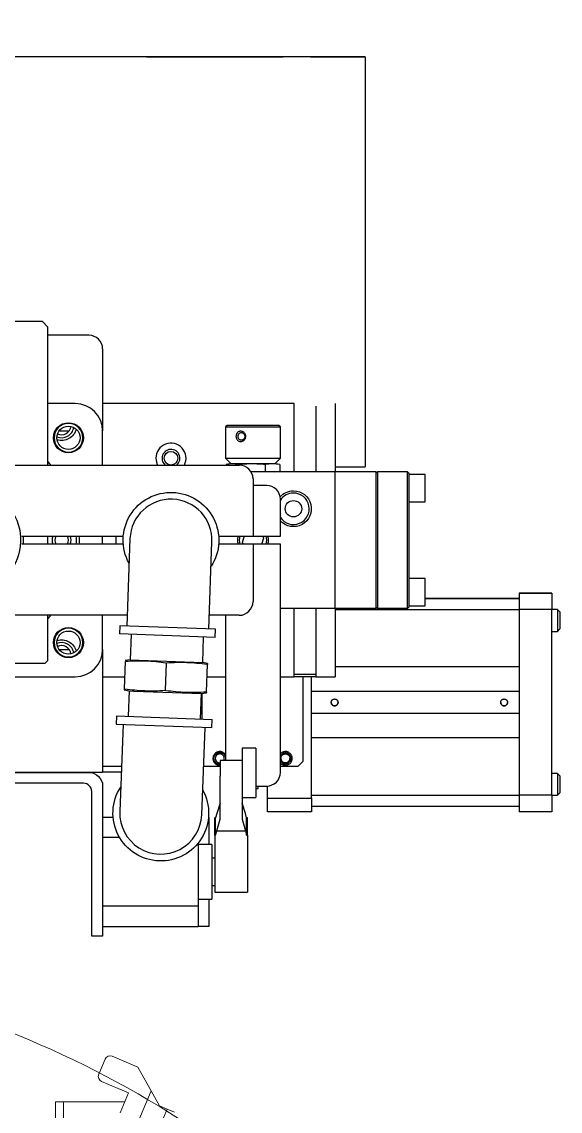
# Model space of a CAD drawing. Header units: millimetres. Extents: x 10462777 to 22643323, y 453826 to 1389191.
# Drawn here: x 11299481.2 to 11299678.1, y 597193.7 to 597592.6 of the extents above; entities that cross this region are included whole.
import ezdxf

# ---------------------------------------------------------------- set-up
doc = ezdxf.new("R2010")
doc.units = ezdxf.units.MM
doc.header["$LTSCALE"] = 200
doc.header["$MEASUREMENT"] = 0
for name, pattern in [('CENTER', [2, 1.25, -0.25, 0.25, -0.25]), ('CENTER2', [1.125, 0.75, -0.125, 0.125, -0.125]), ('PHANTOM', [2.5, 1.25, -0.25, 0.25, -0.25, 0.25, -0.25])]:
    doc.linetypes.add(name, pattern=pattern)
doc.layers.get('0').update_dxf_attribs({"linetype": 'CONTINUOUS'})
doc.layers.add('203', color=7, linetype='CONTINUOUS', true_color=0xffffff)
doc.layers.add('205', color=4, linetype='CONTINUOUS')
doc.layers.add('DV1_DEFAULT', color=7, linetype='CONTINUOUS')
doc.layers.add('LAYOUT', color=8, linetype='CONTINUOUS', lineweight=25)

# ---------------------------------------------------------------- blocks, each defined once
blk = doc.blocks.new('r710ic')
at = {"layer": 'DV1_DEFAULT', "color": 7, "linetype": 'Continuous', "lineweight": 0}
for p, q in [((272357.37, 104079.88), (272335.87, 104079.88)), ((272357.37, 104076.88), (272357.37, 104079.88)), ((272357.37, 104076.88), (272335.87, 104076.88)), ((272357.37, 104054.56), (272357.37, 104076.88)), ((272373.04, 104061.72), (272367.52, 104064.05)), ((272360.74, 104053.14), (272364.9, 104062.98)), ((272353.37, 104056.25), (272360.74, 104053.14)), ((272374.11, 104059.1), (272370.17, 104049.76)), ((272361.48, 104044.89), (272339.37, 104054.22)), ((272370.17, 104049.76), (272361.48, 104044.89)), ((272355.95, 104041.8), (272361.48, 104044.89)), ((272351.56, 104040.4), (272354.79, 104039.04)), ((272354.79, 104039.04), (272355.95, 104041.8)), ((272354.79, 104039.04), (272353.62, 104036.28))]:
    blk.add_line(p, q, dxfattribs=at)
at = {"layer": 'DV1_DEFAULT', "color": 3, "linetype": 'CENTER2', "lineweight": 0}
blk.add_circle((272041.37, 104232.63), 367.64, dxfattribs=at)
at = {"layer": 'DV1_DEFAULT', "color": 7, "linetype": 'Continuous', "lineweight": 0}
for centre, start, end in [((272366.74, 104062.21), 67.1146, 157.1146), ((272372.27, 104059.87), 337.1146, 67.1146)]:
    blk.add_arc(centre, 2, start, end, dxfattribs=at)
at = {"layer": 'LAYOUT', "color": 3}
blk.add_circle((272041.37, 104232.63), 2050.12, dxfattribs=at)
blk = doc.blocks.new('A$C7DA30AB0')
at = {"layer": 'LAYOUT', "color": 6, "linetype": 'PHANTOM'}
blk.add_circle((3030.45, 3025.99, 0), 2693.02, dxfattribs=at)

msp = doc.modelspace()

# ---------------------------------------------------------------- linework, layer by layer
at = {"layer": '203', "color": 252, "linetype": 'CENTER'}
for p, q in [((11299586.8212, 597579.66263, 0), (11299226.81609, 597579.66263, 0)), ((11299226.81609, 597579.66232, 0), (11299586.8212, 597579.66232, 0)), ((11299606.82149, 597579.66235, 0), (11299606.82149, 597579.6626, 0)), ((11299606.82149, 597579.66235, 0), (11299606.82149, 597429.66022, 0)), ((11299675.13763, 597383.38962, 0), (11299663.13746, 597383.38962, 0)), ((11299663.13746, 597383.38962, 0), (11299663.13746, 597383.38951, 0)), ((11299663.13746, 597383.38951, 0), (11299675.13763, 597383.38951, 0)), ((11299663.13746, 597383.38951, 0), (11299663.13746, 597377.39309, 0)), ((11299675.13763, 597383.38951, 0), (11299675.13763, 597383.38962, 0)), ((11299675.13763, 597383.38951, 0), (11299675.13763, 597377.39309, 0)), ((11299628.78735, 597381.38959, 0), (11299663.13746, 597381.38959, 0)), ((11299663.13746, 597381.38954, 0), (11299628.78735, 597381.38954, 0)), ((11299663.13746, 597381.38952, 0), (11299628.78735, 597381.38952, 0)), ((11299628.78735, 597381.38948, 0), (11299663.13746, 597381.38948, 0)), ((11299595.78744, 597377.38942, 0), (11299663.13746, 597377.38942, 0)), ((11299675.13763, 597377.39309, 0), (11299663.13746, 597377.39309, 0)), ((11299663.13746, 597377.39309, 0), (11299663.13746, 597309.38478, 0)), ((11299677.13766, 597377.38952, 0), (11299675.13719, 597377.38952, 0)), ((11299677.13766, 597377.38943, 0), (11299675.13719, 597377.38943, 0)), ((11299675.13763, 597309.38478, 0), (11299675.13763, 597377.39309, 0)), ((11299678.13767, 597376.38951, 0), (11299677.13766, 597377.38952, 0)), ((11299678.13767, 597376.38942, 0), (11299677.13766, 597377.38943, 0)), ((11299677.13766, 597377.38943, 0), (11299677.13766, 597369.38958, 0)), ((11299678.13767, 597370.38953, 0), (11299678.13767, 597376.38942, 0)), ((11299675.13719, 597369.38932, 0), (11299677.13766, 597369.38932, 0)), ((11299677.13766, 597369.38932, 0), (11299678.13767, 597370.38933, 0)), ((11299677.13766, 597369.38958, 0), (11299677.13766, 597369.38957, 0)), ((11299663.13746, 597356.38912, 0), (11299595.78744, 597356.38912, 0)), ((11299584.13634, 597321.88863, 0), (11299584.13634, 597352.7765, 0)), ((11299587.13638, 597308.38844, 0), (11299587.13638, 597352.77563, 0)), ((11299663.13746, 597347.389, 0), (11299587.13638, 597347.389, 0)), ((11299663.13746, 597347.389, 0), (11299587.13638, 597347.389, 0)), ((11299547.13581, 597337.30969, 0), (11299547.13581, 597346.64153, 0)), ((11299596.88652, 597343.38869, 0.00033), (11299596.88652, 597343.38895, 0.00033)), ((11299658.8874, 597343.38869, 0.00033), (11299658.8874, 597343.38895, 0.00033)), ((11299663.13746, 597339.38888, 0), (11299587.13638, 597339.38888, 0)), ((11299663.13746, 597330.38876, 0), (11299587.13638, 597330.38876, 0)), ((11299663.13746, 597330.38875, 0), (11299587.13638, 597330.38875, 0)), ((11299575.98622, 597322.88866, 0.0003), (11299575.98622, 597322.8884, 0.0003)), ((11299579.63627, 597322.8884, 0.0003), (11299579.63627, 597322.88865, 0.0003)), ((11299580.13628, 597322.8884, 0.0003), (11299580.13628, 597322.88864, 0.0003)), ((11299517.69039, 597319.88857, 0), (11299510.78579, 597319.88857, 0)), ((11299553.787, 597319.8886, 0), (11299547.71223, 597319.8886, 0)), ((11299582.13631, 597319.8886, 0), (11299575.78645, 597319.8886, 0)), ((11299582.13631, 597319.8886, 0), (11299584.13634, 597321.88863, 0)), ((11299517.61602, 597317.88862, 0), (11299510.78529, 597317.88862, 0)), ((11299677.13766, 597317.38858, 0), (11299675.13719, 597317.38858, 0)), ((11299678.13767, 597316.38857, 0), (11299677.13766, 597317.38858, 0)), ((11299677.13766, 597317.38858, 0), (11299677.13766, 597309.38873, 0)), ((11299678.13767, 597310.38868, 0), (11299678.13767, 597316.38857, 0)), ((11299567.6361, 597311.88851, 0), (11299567.6361, 597312.77614, 0)), ((11299571.13615, 597308.38844, 0), (11299571.13615, 597312.78849, 0)), ((11299571.13615, 597308.38844, 0), (11299587.13638, 597308.38844, 0)), ((11299571.13615, 597303.38837, 0), (11299571.13615, 597308.38844, 0)), ((11299587.13638, 597309.38846, 0), (11299663.13746, 597309.38846, 0)), ((11299587.13638, 597308.38844, 0), (11299587.13638, 597303.38837, 0)), ((11299675.13763, 597309.38478, 0), (11299663.13746, 597309.38478, 0)), ((11299663.13746, 597309.38478, 0), (11299663.13746, 597303.38838, 0)), ((11299675.13719, 597309.38847, 0), (11299677.13766, 597309.38847, 0)), ((11299675.13763, 597309.38478, 0), (11299675.13763, 597303.38838, 0)), ((11299677.13766, 597309.38847, 0), (11299678.13767, 597310.38848, 0)), ((11299677.13766, 597309.38873, 0), (11299677.13766, 597309.38872, 0)), ((11299587.13638, 597303.38837, 0), (11299571.13615, 597303.38837, 0)), ((11299587.13638, 597305.3884, 0), (11299663.13746, 597305.3884, 0)), ((11299675.13763, 597303.38838, 0), (11299663.13746, 597303.38838, 0))]:
    msp.add_line(p, q, dxfattribs=at)
at = {"layer": '203', "color": 252, "linetype": 'CENTER', "extrusion": (-1.85247e-22, -1.51265e-06, 1)}
for centre, radius in [((11299595.6365, 597343.38869, -0.90324), 1.25002), ((11299657.63738, 597343.38869, -0.90324), 1.25002), ((11299577.63624, 597322.8884, -0.90324), 1.65002)]:
    msp.add_circle(centre, radius, dxfattribs=at)
for centre, radius, start, end in [((11299595.6365, 597343.38869, -0.90324), 1.25002, 179.9885783, 0), ((11299657.63738, 597343.38869, -0.90324), 1.25002, 179.9885783, 0), ((11299553.6359, 597322.8884, -0.90324), 2.50004, 30.6611091, 273.4598816), ((11299553.6359, 597322.8884, -0.90324), 2.50004, 179.9944225, 273.4595377), ((11299553.6359, 597322.8884, -0.90324), 1.65002, 332.5802129, 270), ((11299553.6359, 597322.8884, -0.90324), 1.65002, 179.9853051, 275.2374551), ((11299553.6359, 597322.8884, -0.90324), 1.65002, 332.5749043, 0.0034356), ((11299577.63624, 597322.8884, -0.90324), 2.50004, 222.2848186, 0.005767), ((11299577.63624, 597322.8884, -0.90324), 2.50004, 222.2845518, 0), ((11299577.63624, 597322.8884, -0.90324), 2.00003, 202.3694357, 0.0073139), ((11299577.63624, 597322.8884, -0.90324), 2.00003, 202.3698567, 0), ((11299577.63624, 597322.8884, -0.90324), 2.00003, 0.006893, 157.6116829), ((11299577.63624, 597322.8884, -0.90324), 2.50004, 0.0053461, 137.7015429), ((11299577.63624, 597322.8884, -0.90324), 1.65002, 180, 0.0087548), ((11299553.6359, 597322.8884, -0.90324), 1.65002, 270, 275.2430845)]:
    msp.add_arc(centre, radius, start, end, dxfattribs=at)
at = {"layer": '203', "color": 252, "linetype": 'CENTER', "extrusion": (1.85247e-22, 1.51265e-06, -1)}
for start, end in [(270, 200.6938683), (265.9778364, 270)]:
    msp.add_arc((-11299553.6359, 597322.8884, 0.90324), 2.15003, start, end, dxfattribs=at)
at = {"layer": '203', "color": 252, "linetype": 'CENTER'}
for centre, major_axis, start_param, end_param in [((11299586.8212, 597579.6626, 0), (-20.00028, 0), 3.141592654, 4.71238898), ((11299586.8212, 597579.66235, 0), (-20.00028, 0), 1.570796327, 3.141592654), ((11299586.8212, 597429.66022, 0), (-20.00028, 0), 2.035653908, 3.141592654), ((11299561.13601, 597311.88851, 0), (-6.50009, 0), 2.624703649, 3.143346796)]:
    msp.add_ellipse(centre, major_axis=major_axis, ratio=0.000001513, start_param=start_param, end_param=end_param, dxfattribs=at)
at = {"layer": '205', "color": 252, "linetype": 'Continuous'}
for p, q in [((11299488.78564, 597482.77848, 0), (11299192.78143, 597482.77848, 0)), ((11299490.78566, 597480.77845, 0), (11299488.78564, 597482.77848, 0)), ((11299490.78566, 597430.27736, 0), (11299490.78566, 597480.77845, 0)), ((11299505.78588, 597477.7784, 0), (11299490.78098, 597477.7784, 0)), ((11299510.78595, 597472.77833, 0), (11299510.78595, 597442.77572, 0)), ((11299500.78581, 597452.77805, 0), (11299490.78441, 597452.77805, 0)), ((11299580.78694, 597452.77805, 0), (11299510.78095, 597452.77805, 0)), ((11299580.78694, 597427.77613, 0), (11299580.78694, 597452.77805, 0)), ((11299588.78706, 597451.77804, 0), (11299588.78706, 597427.77688, 0)), ((11299595.78716, 597452.77805, 0), (11299595.78716, 597427.77613, 0)), ((11299494.84978, 597442.77791, 0), (11299498.53577, 597442.77791, 0)), ((11299510.78595, 597430.27648, 0), (11299510.78595, 597442.77791, 0)), ((11299556.28659, 597444.77794, 0), (11299555.78659, 597444.27793, 0)), ((11299555.78659, 597444.27793, 0), (11299555.78659, 597432.77777, 0)), ((11299555.78659, 597444.27793, 0), (11299561.26027, 597444.27793, 0)), ((11299561.4866, 597444.77794, 0), (11299556.28659, 597444.77794, 0)), ((11299561.26027, 597444.27793, 0), (11299575.78687, 597444.27793, 0)), ((11299575.28686, 597444.77794, 0), (11299561.4866, 597444.77794, 0)), ((11299575.78687, 597444.27793, 0), (11299575.28686, 597444.77794, 0)), ((11299575.78687, 597432.77777, 0), (11299575.78687, 597444.27793, 0)), ((11299555.78659, 597432.77777, 0), (11299557.78662, 597430.77774, 0)), ((11299555.78659, 597432.77777, 0), (11299575.78687, 597432.77777, 0)), ((11299557.78662, 597430.77774, 0), (11299555.98666, 597430.46036, 0)), ((11299573.78684, 597430.77774, 0), (11299557.78662, 597430.77774, 0)), ((11299569.39745, 597430.77774, 0), (11299557.78662, 597430.77774, 0)), ((11299573.78684, 597430.77774, 0), (11299569.39745, 597430.77774, 0)), ((11299573.78684, 597430.77774, 0), (11299575.78687, 597432.77777, 0)), ((11299575.5868, 597430.46036, 0), (11299573.78684, 597430.77774, 0)), ((11299430.78481, 597430.27773, 0), (11299560.78666, 597430.27773, 0)), ((11299555.98666, 597430.45771, 0), (11299555.98666, 597430.27772, 0)), ((11299560.41655, 597430.45771, 0), (11299560.41655, 597430.27772, 0)), ((11299595.78716, 597427.77769, 0), (11299565.11672, 597427.77769, 0)), ((11299570.21661, 597430.45771, 0), (11299570.21661, 597428.09772, 0)), ((11299573.78684, 597427.77769, 0), (11299575.5868, 597428.09508, 0)), ((11299575.5868, 597430.45771, 0), (11299575.5868, 597428.09772, 0)), ((11299610.78737, 597427.77769, 0), (11299595.78716, 597427.77769, 0)), ((11299595.78716, 597377.77698, 0), (11299595.78716, 597427.77769, 0)), ((11299610.78737, 597377.77698, 0), (11299610.78737, 597427.77769, 0)), ((11299611.28738, 597427.77769, 0), (11299610.78737, 597427.27769, 0)), ((11299611.28738, 597427.77769, 0), (11299611.28738, 597377.77698, 0)), ((11299622.28753, 597427.77769, 0), (11299611.28738, 597427.77769, 0)), ((11299622.28753, 597377.77698, 0), (11299622.28753, 597427.77769, 0)), ((11299622.28753, 597427.77769, 0), (11299622.78754, 597427.27769, 0)), ((11299622.78754, 597427.27769, 0), (11299622.78754, 597378.27699, 0)), ((11299628.78762, 597426.77768, 0), (11299622.78754, 597426.77768, 0)), ((11299628.78762, 597416.77754, 0), (11299628.78762, 597426.77768, 0)), ((11299570.7868, 597422.77762, 0), (11299565.7861, 597422.77762, 0)), ((11299565.78673, 597425.27766, 0), (11299565.78673, 597404.27736, 0)), ((11299575.78687, 597404.27736, 0), (11299575.78687, 597417.77755, 0)), ((11299622.78754, 597416.77754, 0), (11299628.78762, 597416.77754, 0)), ((11299481.23058, 597404.27736, 0), (11299518.35028, 597404.27736, 0)), ((11299490.78566, 597401.27907, 0), (11299490.78566, 597404.27764, 0)), ((11299510.78595, 597401.27732, 0), (11299510.78595, 597404.27611, 0)), ((11299515.78602, 597401.2781, 0), (11299515.78602, 597404.27658, 0)), ((11299520.79647, 597403.33524, 0), (11299519.60628, 597371.35693, 0)), ((11299553.22215, 597404.27736, 0), (11299565.78673, 597404.27736, 0)), ((11299562.58998, 597404.27732, 0), (11299561.84064, 597401.90433, 0)), ((11299565.78631, 597404.27736, 0), (11299575.78687, 597404.27736, 0)), ((11299568.98347, 597401.27736, 0), (11299569.73282, 597403.65035, 0)), ((11299569.73282, 597403.65035, 0), (11299569.15877, 597404.27736, 0)), ((11299518.35028, 597401.27732, 0), (11299481.23058, 597401.27732, 0)), ((11299549.58595, 597370.24112, 0), (11299550.77614, 597402.21944, 0)), ((11299565.78673, 597401.27732, 0), (11299553.22215, 597401.27732, 0)), ((11299561.84064, 597401.90433, 0), (11299562.41468, 597401.27731, 0)), ((11299575.78687, 597401.27732, 0), (11299565.78631, 597401.27732, 0)), ((11299565.78673, 597401.27732, 0), (11299565.78673, 597380.27702, 0)), ((11299575.78687, 597317.77613, 0), (11299575.78687, 597401.27732, 0)), ((11299628.78762, 597388.77714, 0), (11299622.78754, 597388.77714, 0)), ((11299628.78762, 597378.777, 0), (11299628.78762, 597388.77714, 0)), ((11299622.78754, 597378.777, 0), (11299628.78762, 597378.777, 0)), ((11299519.75076, 597375.27695, 0), (11299474.77419, 597375.27695, 0)), ((11299490.78566, 597358.77671, 0), (11299490.78566, 597375.27745, 0)), ((11299510.78595, 597362.77677, 0), (11299510.78595, 597375.27695, 0)), ((11299560.78666, 597375.27695, 0), (11299549.77306, 597375.27695, 0)), ((11299555.78659, 597375.27664, 0), (11299555.78659, 597322.12901, 0)), ((11299595.78716, 597377.77698, 0), (11299575.78562, 597377.77698, 0)), ((11299580.78694, 597352.77663, 0), (11299580.78694, 597377.77698, 0)), ((11299588.78706, 597377.7778, 0), (11299588.78706, 597353.77664, 0)), ((11299610.78737, 597377.77698, 0), (11299595.78716, 597377.77698, 0)), ((11299595.78716, 597377.77698, 0), (11299595.78716, 597352.77663, 0)), ((11299611.28738, 597377.77698, 0), (11299610.78737, 597378.27699, 0)), ((11299622.28753, 597377.77698, 0), (11299611.28738, 597377.77698, 0)), ((11299622.28753, 597377.77698, 0), (11299622.78754, 597378.27699, 0)), ((11299517.10797, 597371.44991, 0), (11299516.99639, 597368.45195, 0)), ((11299552.08425, 597370.14814, 0), (11299517.10797, 597371.44991, 0)), ((11299551.97267, 597367.15017, 0), (11299516.99639, 597368.45195, 0)), ((11299521.2435, 597368.29374, 0), (11299520.89781, 597359.00548, 0)), ((11299547.37985, 597358.01985, 0), (11299547.72555, 597367.30811, 0)), ((11299551.97267, 597367.15017, 0), (11299552.08425, 597370.14814, 0)), ((11299494.84978, 597362.77677, 0), (11299498.53577, 597362.77677, 0)), ((11299510.78595, 597362.77763, 0), (11299510.78595, 597317.77613, 0)), ((11299489.78565, 597357.7767, 0), (11299490.78566, 597358.77671, 0)), ((11299520.89781, 597359.00548, 0), (11299519.06927, 597358.75277, 0)), ((11299520.89781, 597359.00548, 0), (11299547.37985, 597358.01985, 0)), ((11299473.51015, 597357.7767, 0), (11299489.78565, 597357.7767, 0)), ((11299518.75083, 597348.37252, 0), (11299519.12276, 597358.36574, 0)), ((11299519.12276, 597358.36574, 0), (11299519.24556, 597358.36117, 0)), ((11299533.74066, 597347.81461, 0), (11299534.1126, 597357.80784, 0)), ((11299533.9898, 597357.81241, 0), (11299534.1126, 597357.80784, 0)), ((11299534.1126, 597357.80784, 0), (11299534.23539, 597357.80327, 0)), ((11299549.18454, 597357.63192, 0), (11299547.37985, 597358.01985, 0)), ((11299548.73049, 597347.25671, 0), (11299549.10243, 597357.24993, 0)), ((11299548.97963, 597357.2545, 0), (11299549.10243, 597357.24993, 0)), ((11299549.11719, 597357.6464, 0), (11299549.10243, 597357.24993, 0)), ((11299473.93417, 597352.77663, 0), (11299500.78581, 597352.77663, 0)), ((11299510.78095, 597352.77663, 0), (11299518.91106, 597352.77663, 0)), ((11299548.93399, 597352.77663, 0), (11299555.78159, 597352.77663, 0)), ((11299575.78437, 597352.77663, 0), (11299580.78694, 597352.77663, 0)), ((11299580.78694, 597353.77664, 0), (11299588.78706, 597353.77664, 0)), ((11299588.78706, 597352.77663, 0), (11299580.78694, 597352.77663, 0)), ((11299588.78706, 597353.77664, 0), (11299588.78706, 597352.77663, 0)), ((11299588.78706, 597352.77663, 0), (11299595.78716, 597352.77663, 0)), ((11299518.66871, 597347.99053, 0), (11299520.47341, 597347.6026, 0)), ((11299518.73607, 597347.97605, 0), (11299518.75083, 597348.37252, 0)), ((11299518.87362, 597348.36795, 0), (11299518.75083, 597348.37252, 0)), ((11299520.47341, 597347.6026, 0), (11299520.12771, 597338.31434, 0)), ((11299520.47341, 597347.6026, 0), (11299522.24654, 597347.5366, 0)), ((11299522.24654, 597347.5366, 0), (11299546.95545, 597346.61697, 0)), ((11299533.74066, 597347.81461, 0), (11299533.61786, 597347.81918, 0)), ((11299533.86346, 597347.81004, 0), (11299533.74066, 597347.81461, 0)), ((11299546.95545, 597346.61697, 0), (11299548.78398, 597346.86968, 0)), ((11299548.73049, 597347.25671, 0), (11299548.6077, 597347.26128, 0)), ((11299546.60975, 597337.32871, 0), (11299546.95545, 597346.61697, 0)), ((11299515.88058, 597338.47228, 0), (11299515.769, 597335.47431, 0)), ((11299515.769, 597335.47431, 0), (11299550.74528, 597334.17254, 0)), ((11299515.88058, 597338.47228, 0), (11299550.85687, 597337.1705, 0)), ((11299518.26731, 597335.38133, 0), (11299517.07712, 597303.40301, 0)), ((11299550.74528, 597334.17254, 0), (11299550.85687, 597337.1705, 0)), ((11299547.05679, 597302.28721, 0), (11299548.24698, 597334.26552, 0)), ((11299566.78674, 597326.62857, 0), (11299561.78667, 597326.62857, 0)), ((11299561.78667, 597326.62857, 0), (11299561.78667, 597308.87312, 0)), ((11299566.78674, 597326.62857, 0), (11299566.78674, 597308.62831, 0)), ((11299561.78667, 597322.12851, 0), (11299553.78656, 597322.12851, 0)), ((11299553.78656, 597322.12851, 0), (11299553.78656, 597316.34239, 0)), ((11299510.78595, 597317.77613, 0), (11299472.63103, 597317.77613, 0)), ((11299472.6322, 597317.77613, 0), (11299505.78588, 597317.77613, 0)), ((11299553.78656, 597300.69143, 0), (11299553.78656, 597316.34239, 0)), ((11299503.78585, 597313.77608, 0), (11299472.48336, 597313.77608, 0)), ((11299510.78595, 597312.77606, 0), (11299510.78595, 597257.77528, 0)), ((11299566.78674, 597312.77606, 0), (11299570.7868, 597312.77606, 0)), ((11299506.78589, 597257.77528, 0), (11299506.78589, 597310.77603, 0)), ((11299561.78667, 597308.87312, 0), (11299561.78667, 597300.69143, 0)), ((11299561.78667, 597308.62831, 0), (11299566.78674, 597308.62831, 0)), ((11299553.78656, 597306.46952, 0), (11299552.58077, 597302.67171, 0)), ((11299562.99246, 597302.67171, 0), (11299561.78667, 597306.46952, 0)), ((11299510.78595, 597301.3759, 0), (11299514.62889, 597301.3759, 0)), ((11299549.7865, 597301.3759, 0), (11299549.50537, 597301.3759, 0)), ((11299549.7865, 597291.37576, 0), (11299549.7865, 597301.3759, 0)), ((11299551.78653, 597294.77795, 0), (11299551.78653, 597301.11731, 0)), ((11299552.12121, 597301.11731, 0), (11299551.78653, 597301.11731, 0)), ((11299552.58077, 597302.67171, 0), (11299552.12121, 597301.11731, 0)), ((11299552.12121, 597294.77795, 0), (11299552.12121, 597301.11731, 0)), ((11299552.58077, 597296.33235, 0), (11299553.78656, 597300.69143, 0)), ((11299561.78667, 597300.69143, 0), (11299562.99246, 597296.33235, 0)), ((11299563.45202, 597301.11731, 0), (11299562.99246, 597302.67171, 0)), ((11299563.7867, 597301.11731, 0), (11299563.45202, 597301.11731, 0)), ((11299563.45202, 597294.77795, 0), (11299563.45202, 597301.11731, 0)), ((11299563.7867, 597294.77795, 0), (11299563.7867, 597301.11731, 0)), ((11299552.12121, 597294.77795, 0), (11299552.58077, 597296.33235, 0)), ((11299552.58077, 597296.33235, 0), (11299562.99246, 597296.33235, 0)), ((11299562.99246, 597296.33235, 0), (11299563.45202, 597294.77795, 0)), ((11299517.0401, 597293.87579, 0), (11299510.78595, 597293.87579, 0)), ((11299545.78645, 597291.9804, 0), (11299545.78645, 597268.87544, 0)), ((11299550.78652, 597291.37576, 0), (11299545.78645, 597291.37576, 0)), ((11299550.78652, 597291.37576, 0), (11299550.78652, 597271.37547, 0)), ((11299551.78653, 597294.77795, 0), (11299551.78653, 597278.20593, 0)), ((11299551.78653, 597294.77795, 0), (11299552.12121, 597294.77795, 0)), ((11299563.45202, 597294.77795, 0), (11299563.7867, 597294.77795, 0)), ((11299563.7867, 597294.77795, 0), (11299563.7867, 597278.20593, 0)), ((11299551.78653, 597286.37569, 0), (11299550.78652, 597286.37569, 0)), ((11299550.78652, 597276.37554, 0), (11299551.78653, 597276.37554, 0)), ((11299551.78653, 597278.20593, 0), (11299551.78653, 597273.87551, 0)), ((11299563.7867, 597278.20593, 0), (11299563.7867, 597273.87551, 0)), ((11299545.78645, 597271.37547, 0), (11299550.78652, 597271.37547, 0)), ((11299549.7865, 597261.37533, 0), (11299549.7865, 597271.37547, 0)), ((11299551.78653, 597273.87551, 0), (11299563.7867, 597273.87551, 0)), ((11299510.78595, 597268.87544, 0), (11299545.78645, 597268.87544, 0)), ((11299545.78645, 597268.87535, 0), (11299545.78645, 597261.37533, 0)), ((11299510.78595, 597261.37533, 0), (11299545.78645, 597261.37533, 0)), ((11299549.7865, 597261.37533, 0), (11299545.78645, 597261.37533, 0)), ((11299510.78595, 597257.77528, 0), (11299506.78589, 597257.77528, 0))]:
    msp.add_line(p, q, dxfattribs=at)
for centre, radius in [((11299498.28577, 597440.27787, 0), 5.50008), ((11299498.28577, 597440.27787, 0), 4.25006), ((11299535.7863, 597432.77777, 0), 2.50004), ((11299580.58694, 597414.2775, 0), 3.00004), ((11299498.28577, 597365.27681, 0), 5.50008), ((11299498.28577, 597365.27681, 0), 4.25006)]:
    msp.add_circle(centre, radius, dxfattribs=at)
at = {"layer": '205', "color": 252, "linetype": 'Continuous', "extrusion": (0, 0, -1)}
for centre in [(-11299498.28577, 597440.27787, 0), (-11299498.28577, 597365.27681, 0)]:
    msp.add_circle(centre, 5.25007, dxfattribs=at)
at = {"layer": '205', "color": 252, "linetype": 'Continuous'}
for centre, radius, start, end in [((11299505.78588, 597472.77833, 0), 5.00007, 0, 90), ((11299500.78581, 597442.77791, 0), 10.00014, 0, 90), ((11299495.78573, 597444.77794, 0), 4.50006, 247.3032126, 350.7919953), ((11299495.78573, 597444.77794, 0), 3.40005, 243.8831096, 354.2117784), ((11299535.7863, 597432.77777, 0), 5.50008, 332.9606069, 180), ((11299535.7863, 597432.77777, 0), 3.25005, 309.7124837, 180), ((11299460.78524, 597402.77734, 0), 41.50059, 41.5012419, 43.7062459), ((11299535.7863, 597432.77777, 0), 5.50008, 180, 207.02819), ((11299535.7863, 597432.77777, 0), 3.25005, 180, 230.2762531), ((11299560.78666, 597425.27766, 0), 5.00007, 0, 90), ((11299570.7868, 597417.77755, 0), 5.00007, 0, 90), ((11299580.58694, 597414.2775, 0), 5.75008, 213.3955839, 90), ((11299580.58694, 597414.2775, 0), 5.75008, 90, 146.5875538), ((11299535.7863, 597402.77734, 0), 15.00021, 357.8685075, 177.8685075), ((11299495.78573, 597402.77734, 0), 3.50005, 154.6143098, 205.368712), ((11299495.78573, 597402.77734, 0), 2.50004, 143.116892, 216.8551852), ((11299495.78573, 597402.77734, 0), 2.50004, 323.122659, 36.8609522), ((11299495.78573, 597402.77734, 0), 3.50005, 334.6198873, 25.3742896), ((11299495.78573, 597402.77734, 0), 5.50008, 344.1713096, 15.8231128), ((11299460.78524, 597402.77734, 0), 41.50059, 357.9243845, 2.0700172), ((11299565.78673, 597402.77734, 0), 5.00007, 162.5347402, 197.449184), ((11299565.78673, 597402.77734, 0), 5.00007, 342.5405072, 17.4549509), ((11299560.78666, 597380.27702, 0), 5.00007, 270, 0), ((11299460.78524, 597402.77734, 0), 41.50059, 316.2881352, 318.4931392), ((11299495.78573, 597360.77674, 0), 4.50006, 9.2025793, 112.680094), ((11299495.78573, 597360.77674, 0), 3.40005, 5.782577, 116.1001236), ((11299500.78581, 597362.77677, 0), 10.00014, 270, 0), ((11299570.7868, 597317.77613, 0), 5.00007, 270, 0), ((11299503.78585, 597310.77603, 0), 3.00004, 0, 90), ((11299532.06695, 597302.84511, 0), 15.00021, 177.8685075, 357.8685075)]:
    msp.add_arc(centre, radius, start, end, dxfattribs=at)
at = {"layer": '205', "color": 252, "linetype": 'Continuous', "extrusion": (0, 0, -1)}
for centre, radius, start, end in [((-11299495.78573, 597444.77794, 0), 5.50008, 194.0456352, 287.8481497), ((-11299460.78524, 597402.77734, 0), 20.00028, 0, 223.5431364), ((-11299535.7863, 597402.77734, 0), 17.50025, 331.1264895, 92.1314925), ((-11299535.7863, 597402.77734, 0), 17.50025, 92.1314925, 213.1364956), ((-11299580.58694, 597414.2775, 0), 6.55009, 41.8781057, 90), ((-11299580.58694, 597414.2775, 0), 6.55009, 90, 317.120645), ((-11299460.78524, 597402.77734, 0), 21.0003, 175.9027449, 184.0939951), ((-11299565.78673, 597402.77734, 0), 5.55008, 344.3174702, 15.6768438), ((-11299565.78673, 597402.77734, 0), 5.55008, 164.3230884, 195.6824622), ((-11299495.78573, 597360.77674, 0), 5.50008, 72.1463206, 165.9600859), ((-11299505.78588, 597312.77606, 0), 5.00007, 90, 180), ((-11299532.06695, 597302.84511, 0), 17.50025, 272.1314925, 33.1308478), ((-11299532.06695, 597302.84511, 0), 17.50025, 151.1321373, 272.1314925)]:
    msp.add_arc(centre, radius, start, end, dxfattribs=at)
at = {"layer": '205', "color": 252, "linetype": 'Continuous'}
for points, knots in [([(11299561.26027, 597438.87785, 0), (11299561.10239, 597438.87799, 0), (11299560.79715, 597438.91598, 0), (11299560.37894, 597439.10812, 0), (11299560.06262, 597439.39103, 0), (11299559.83245, 597439.71321, 0), (11299559.6832, 597440.04542, 0), (11299559.58917, 597440.4045, 0), (11299559.55802, 597440.77794, 0), (11299559.58902, 597441.15174, 0), (11299559.68325, 597441.5106, 0), (11299559.83266, 597441.84291, 0), (11299560.06289, 597442.165, 0), (11299560.37943, 597442.4482, 0), (11299560.79831, 597442.64017, 0), (11299561.25946, 597442.69713, 0), (11299561.73315, 597442.64027, 0), (11299562.18568, 597442.44792, 0), (11299562.54455, 597442.16458, 0), (11299562.81471, 597441.84218, 0), (11299562.99434, 597441.5099, 0), (11299563.1095, 597441.15069, 0), (11299563.14788, 597440.77694, 0), (11299563.10931, 597440.40292, 0), (11299562.99365, 597440.04394, 0), (11299562.81349, 597439.71162, 0), (11299562.54292, 597439.3897, 0), (11299562.1838, 597439.10672, 0), (11299561.73117, 597438.91504, 0), (11299561.41787, 597438.87772, 0), (11299561.26027, 597438.87785, 0)], [0, 0, 0, 0, 0.043145279, 0.084584614, 0.12715195, 0.15808694, 0.189040711, 0.219782225, 0.250016218, 0.280182272, 0.311000875, 0.341906721, 0.372863359, 0.415452694, 0.456937166, 0.500162148, 0.543221309, 0.584609748, 0.627177431, 0.658116906, 0.689060098, 0.71983843, 0.750083509, 0.780270859, 0.811119067, 0.842030907, 0.873010811, 0.915552899, 0.95693367, 1, 1, 1, 1]), ([(11299561.4866, 597439.37786, 0), (11299561.55334, 597439.37786, 0), (11299561.69909, 597439.39081, 0), (11299561.93123, 597439.45558, 0), (11299562.18023, 597439.5828, 0), (11299562.44617, 597439.79969, 0), (11299562.66792, 597440.10424, 0), (11299562.79564, 597440.45188, 0), (11299562.84038, 597440.83503, 0), (11299562.75568, 597441.30411, 0), (11299562.49498, 597441.71632, 0), (11299562.18149, 597441.97208, 0), (11299561.93247, 597442.09973, 0), (11299561.70031, 597442.16469, 0), (11299561.40927, 597442.19098, 0), (11299561.02583, 597442.11457, 0), (11299560.68521, 597441.85157, 0), (11299560.48263, 597441.5275, 0), (11299560.38285, 597441.26239, 0), (11299560.33426, 597441.01207, 0), (11299560.31588, 597440.69306, 0), (11299560.37111, 597440.25131, 0), (11299560.57689, 597439.83927, 0), (11299560.84042, 597439.58346, 0), (11299561.06261, 597439.45577, 0), (11299561.27821, 597439.39085, 0), (11299561.41977, 597439.37786, 0), (11299561.4866, 597439.37786, 0)], [0, 0, 0, 0, 0.025484291, 0.054814572, 0.088027963, 0.125148127, 0.17409887, 0.215782373, 0.250258513, 0.304534017, 0.374884586, 0.41204257, 0.445273766, 0.474601586, 0.500062898, 0.554832847, 0.624896481, 0.662315215, 0.695636277, 0.724882177, 0.750089438, 0.804317587, 0.874663452, 0.911844487, 0.945109702, 0.974482578, 1, 1, 1, 1]), ([(11299560.41655, 597430.45771, 0), (11299559.67929, 597430.60172, 0), (11299558.94158, 597430.68946, 0), (11299557.83394, 597430.68963, 0), (11299557.46455, 597430.66848, 0), (11299556.72546, 597430.58845, 0), (11299556.35556, 597430.52977, 0), (11299555.98666, 597430.45771, 0)], [0, 0, 0, 0, 0.5, 0.5, 0.75, 0.75, 1, 1, 1, 1]), ([(11299570.21661, 597430.45771, 0), (11299569.39994, 597430.52982, 0), (11299568.58327, 597430.58837, 0), (11299566.94992, 597430.66837, 0), (11299565.31658, 597430.71077, 0), (11299563.68324, 597430.66837, 0), (11299562.04989, 597430.58837, 0), (11299561.23322, 597430.52982, 0), (11299560.41655, 597430.45771, 0)], [0, 0, 0, 0, 0.25, 0.25, 0.5, 0.75, 0.75, 1, 1, 1, 1]), ([(11299533.9898, 597357.81241, 0), (11299532.76571, 597357.98167, 0), (11299531.54075, 597358.12752, 0), (11299529.08846, 597358.35564, 0), (11299526.63378, 597358.51941, 0), (11299524.17372, 597358.53856, 0), (11299521.71126, 597358.49336, 0), (11299520.47884, 597358.43898, 0), (11299519.24556, 597358.36117, 0)], [0, 0, 0, 0, 0.25, 0.25, 0.5, 0.75, 0.75, 1, 1, 1, 1]), ([(11299548.97963, 597357.2545, 0), (11299547.75554, 597357.42377, 0), (11299546.53058, 597357.56961, 0), (11299544.0783, 597357.79774, 0), (11299541.62361, 597357.9615, 0), (11299539.16355, 597357.98066, 0), (11299536.70109, 597357.93545, 0), (11299535.46868, 597357.88107, 0), (11299534.23539, 597357.80327, 0)], [0, 0, 0, 0, 0.25, 0.25, 0.5, 0.75, 0.75, 1, 1, 1, 1]), ([(11299518.87362, 597348.36795, 0), (11299520.09771, 597348.19868, 0), (11299521.32267, 597348.05284, 0), (11299523.77496, 597347.82471, 0), (11299526.22964, 597347.66094, 0), (11299528.68971, 597347.64179, 0), (11299531.15216, 597347.68699, 0), (11299532.38458, 597347.74138, 0), (11299533.61786, 597347.81918, 0)], [0, 0, 0, 0, 0.25, 0.25, 0.5, 0.75, 0.75, 1, 1, 1, 1]), ([(11299533.86346, 597347.81004, 0), (11299535.08755, 597347.64078, 0), (11299536.31251, 597347.49493, 0), (11299538.76479, 597347.26681, 0), (11299541.21948, 597347.10304, 0), (11299543.67954, 597347.08389, 0), (11299546.142, 597347.12909, 0), (11299547.37441, 597347.18347, 0), (11299548.6077, 597347.26128, 0)], [0, 0, 0, 0, 0.25, 0.25, 0.5, 0.75, 0.75, 1, 1, 1, 1]), ([(11299548.73049, 597347.25671, 0), (11299548.7259, 597347.13317, 0), (11299548.72217, 597347.03306, 0), (11299548.71709, 597346.89657, 0), (11299548.71575, 597346.86043, 0), (11299548.71574, 597346.86024, 0)], [0, 0, 0, 0, 0.500638735, 0.500638735, 1, 1, 1, 1])]:
    msp.add_open_spline(points, degree=3, knots=knots, dxfattribs=at)
msp.add_open_spline([(11299575.5868, 597430.45771, 0), (11299574.69177, 597430.60193, 0), (11299572.90171, 597430.77722, 0), (11299571.11165, 597430.60193, 0), (11299570.21661, 597430.45771, 0)], degree=3, dxfattribs=at)

# ---------------------------------------------------------------- block references
at = {"ltscale": 10, "rotation": 180}
msp.add_blockref('A$C7DA30AB0', (11304764.24811, 600747.76955, 0), dxfattribs=at)
at = {"layer": 'LAYOUT', "color": 2, "rotation": 89.99999999999999}
msp.add_blockref('r710ic', (11403573.40786, 324839.74027, 0), dxfattribs=at)

doc.saveas('drawing.dxf')
